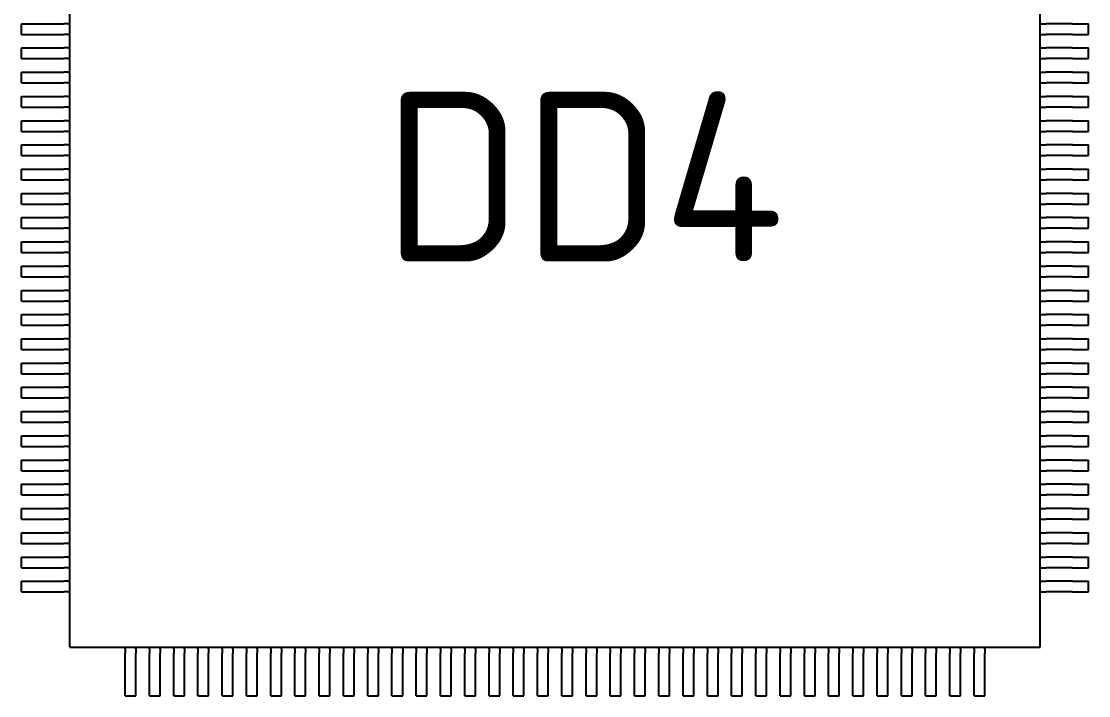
# Model space of a CAD drawing. Extents: x -34 to 51106, y -14166 to 1700.
# Drawn here: x 1152.71 to 1174.71, y 49.44 to 63.35 of the extents above; entities that cross this region are included whole.
import ezdxf

# ---------------------------------------------------------------- set-up
doc = ezdxf.new("R2010")
doc.units = 0
doc.layers.get('0').update_dxf_attribs({"linetype": 'CONTINUOUS'})
doc.layers.add('ТЕКСТ', color=4, linetype='CONTINUOUS')
doc.styles.add('GOST_TYPE_B', font='GOST_B.TTF', dxfattribs={"height": 3.5})

msp = doc.modelspace()

# ---------------------------------------------------------------- linework, layer by layer
at = {"linetype": 'CONTINUOUS'}
for p, q in [((1153.7077, 50.4423), (1153.7076, 70.4423)), ((1173.7077, 50.4423), (1173.7076, 70.4423)), ((1152.7077, 63.3023), (1153.0419, 63.3023)), ((1152.7077, 63.0823), (1152.7077, 63.3023)), ((1153.0419, 63.3023), (1153.1326, 63.3023)), ((1153.1326, 63.3023), (1153.5842, 63.3023)), ((1153.6749, 63.3023), (1153.5842, 63.3023)), ((1153.6749, 63.3023), (1153.7077, 63.3023)), ((1153.7077, 63.0823), (1153.7077, 63.3023)), ((1173.7077, 63.3023), (1173.7404, 63.3023)), ((1173.7077, 63.0823), (1173.7077, 63.3023)), ((1173.7404, 63.3023), (1173.8311, 63.3023)), ((1174.2827, 63.3023), (1173.8311, 63.3023)), ((1174.3734, 63.3023), (1174.2827, 63.3023)), ((1174.3734, 63.3023), (1174.7077, 63.3023)), ((1174.7077, 63.0823), (1174.7077, 63.3023)), ((1152.7077, 63.0823), (1153.0419, 63.0823)), ((1153.0419, 63.0823), (1153.1326, 63.0823)), ((1153.1326, 63.0823), (1153.5842, 63.0823)), ((1153.6749, 63.0823), (1153.5842, 63.0823)), ((1153.6749, 63.0823), (1153.7077, 63.0823)), ((1173.7077, 63.0823), (1173.7404, 63.0823)), ((1173.7404, 63.0823), (1173.8311, 63.0823)), ((1174.2827, 63.0823), (1173.8311, 63.0823)), ((1174.3734, 63.0823), (1174.2827, 63.0823)), ((1174.3734, 63.0823), (1174.7077, 63.0823)), ((1152.7077, 62.8023), (1153.0419, 62.8023)), ((1152.7077, 62.5823), (1152.7077, 62.8023)), ((1153.0419, 62.8023), (1153.1326, 62.8023)), ((1153.1326, 62.8023), (1153.5842, 62.8023)), ((1153.6749, 62.8023), (1153.5842, 62.8023)), ((1153.6749, 62.8023), (1153.7077, 62.8023)), ((1153.7077, 62.5823), (1153.7077, 62.8023)), ((1173.7077, 62.8023), (1173.7404, 62.8023)), ((1173.7077, 62.5823), (1173.7077, 62.8023)), ((1173.7404, 62.8023), (1173.8311, 62.8023)), ((1174.2827, 62.8023), (1173.8311, 62.8023)), ((1174.3734, 62.8023), (1174.2827, 62.8023)), ((1174.3734, 62.8023), (1174.7077, 62.8023)), ((1174.7077, 62.5823), (1174.7077, 62.8023)), ((1152.7077, 62.5823), (1153.0419, 62.5823)), ((1153.0419, 62.5823), (1153.1326, 62.5823)), ((1153.1326, 62.5823), (1153.5842, 62.5823)), ((1153.6749, 62.5823), (1153.5842, 62.5823)), ((1153.6749, 62.5823), (1153.7077, 62.5823)), ((1173.7077, 62.5823), (1173.7404, 62.5823)), ((1173.7404, 62.5823), (1173.8311, 62.5823)), ((1174.2827, 62.5823), (1173.8311, 62.5823)), ((1174.3734, 62.5823), (1174.2827, 62.5823)), ((1174.3734, 62.5823), (1174.7077, 62.5823)), ((1152.7077, 62.3023), (1153.0419, 62.3023)), ((1152.7077, 62.0823), (1152.7077, 62.3023)), ((1153.0419, 62.3023), (1153.1326, 62.3023)), ((1153.1326, 62.3023), (1153.5842, 62.3023)), ((1153.6749, 62.3023), (1153.5842, 62.3023)), ((1153.6749, 62.3023), (1153.7077, 62.3023)), ((1153.7077, 62.0823), (1153.7077, 62.3023)), ((1173.7077, 62.3023), (1173.7404, 62.3023)), ((1173.7077, 62.0823), (1173.7077, 62.3023)), ((1173.7404, 62.3023), (1173.8311, 62.3023)), ((1174.2827, 62.3023), (1173.8311, 62.3023)), ((1174.3734, 62.3023), (1174.2827, 62.3023)), ((1174.3734, 62.3023), (1174.7077, 62.3023)), ((1174.7077, 62.0823), (1174.7077, 62.3023)), ((1152.7077, 62.0823), (1153.0419, 62.0823)), ((1153.0419, 62.0823), (1153.1326, 62.0823)), ((1153.1326, 62.0823), (1153.5842, 62.0823)), ((1153.6749, 62.0823), (1153.5842, 62.0823)), ((1153.6749, 62.0823), (1153.7077, 62.0823)), ((1173.7077, 62.0823), (1173.7404, 62.0823)), ((1173.7404, 62.0823), (1173.8311, 62.0823)), ((1174.2827, 62.0823), (1173.8311, 62.0823)), ((1174.3734, 62.0823), (1174.2827, 62.0823)), ((1174.3734, 62.0823), (1174.7077, 62.0823)), ((1152.7077, 61.8023), (1153.0419, 61.8023)), ((1152.7077, 61.5823), (1152.7077, 61.8023)), ((1153.0419, 61.8023), (1153.1326, 61.8023)), ((1153.1326, 61.8023), (1153.5842, 61.8023)), ((1153.6749, 61.8023), (1153.5842, 61.8023)), ((1153.6749, 61.8023), (1153.7077, 61.8023)), ((1153.7077, 61.5823), (1153.7077, 61.8023)), ((1173.7077, 61.8023), (1173.7404, 61.8023)), ((1173.7077, 61.5823), (1173.7077, 61.8023)), ((1173.7404, 61.8023), (1173.8311, 61.8023)), ((1174.2827, 61.8023), (1173.8311, 61.8023)), ((1174.3734, 61.8023), (1174.2827, 61.8023)), ((1174.3734, 61.8023), (1174.7077, 61.8023)), ((1174.7077, 61.5823), (1174.7077, 61.8023)), ((1152.7077, 61.5823), (1153.0419, 61.5823)), ((1153.0419, 61.5823), (1153.1326, 61.5823)), ((1153.1326, 61.5823), (1153.5842, 61.5823)), ((1153.6749, 61.5823), (1153.5842, 61.5823)), ((1153.6749, 61.5823), (1153.7077, 61.5823)), ((1173.7077, 61.5823), (1173.7404, 61.5823)), ((1173.7404, 61.5823), (1173.8311, 61.5823)), ((1174.2827, 61.5823), (1173.8311, 61.5823)), ((1174.3734, 61.5823), (1174.2827, 61.5823)), ((1174.3734, 61.5823), (1174.7077, 61.5823)), ((1152.7077, 61.3023), (1153.0419, 61.3023)), ((1152.7077, 61.0823), (1152.7077, 61.3023)), ((1153.0419, 61.3023), (1153.1326, 61.3023)), ((1153.1326, 61.3023), (1153.5842, 61.3023)), ((1153.6749, 61.3023), (1153.5842, 61.3023)), ((1153.6749, 61.3023), (1153.7077, 61.3023)), ((1153.7077, 61.0823), (1153.7077, 61.3023)), ((1173.7077, 61.3023), (1173.7404, 61.3023)), ((1173.7077, 61.0823), (1173.7077, 61.3023)), ((1173.7404, 61.3023), (1173.8311, 61.3023)), ((1174.2827, 61.3023), (1173.8311, 61.3023)), ((1174.3734, 61.3023), (1174.2827, 61.3023)), ((1174.3734, 61.3023), (1174.7077, 61.3023)), ((1174.7077, 61.0823), (1174.7077, 61.3023)), ((1152.7077, 61.0823), (1153.0419, 61.0823)), ((1153.0419, 61.0823), (1153.1326, 61.0823)), ((1153.1326, 61.0823), (1153.5842, 61.0823)), ((1153.6749, 61.0823), (1153.5842, 61.0823)), ((1153.6749, 61.0823), (1153.7077, 61.0823)), ((1173.7077, 61.0823), (1173.7404, 61.0823)), ((1173.7404, 61.0823), (1173.8311, 61.0823)), ((1174.2827, 61.0823), (1173.8311, 61.0823)), ((1174.3734, 61.0823), (1174.2827, 61.0823)), ((1174.3734, 61.0823), (1174.7077, 61.0823)), ((1152.7077, 60.8023), (1153.0419, 60.8023)), ((1152.7077, 60.5823), (1152.7077, 60.8023)), ((1153.0419, 60.8023), (1153.1326, 60.8023)), ((1153.1326, 60.8023), (1153.5842, 60.8023)), ((1153.6749, 60.8023), (1153.5842, 60.8023)), ((1153.6749, 60.8023), (1153.7077, 60.8023)), ((1153.7077, 60.5823), (1153.7077, 60.8023)), ((1173.7077, 60.8023), (1173.7404, 60.8023)), ((1173.7077, 60.5823), (1173.7077, 60.8023)), ((1173.7404, 60.8023), (1173.8311, 60.8023)), ((1174.2827, 60.8023), (1173.8311, 60.8023)), ((1174.3734, 60.8023), (1174.2827, 60.8023)), ((1174.3734, 60.8023), (1174.7077, 60.8023)), ((1174.7077, 60.5823), (1174.7077, 60.8023)), ((1152.7077, 60.5823), (1153.0419, 60.5823)), ((1153.0419, 60.5823), (1153.1326, 60.5823)), ((1153.1326, 60.5823), (1153.5842, 60.5823)), ((1153.6749, 60.5823), (1153.5842, 60.5823)), ((1153.6749, 60.5823), (1153.7077, 60.5823)), ((1173.7077, 60.5823), (1173.7404, 60.5823)), ((1173.7404, 60.5823), (1173.8311, 60.5823)), ((1174.2827, 60.5823), (1173.8311, 60.5823)), ((1174.3734, 60.5823), (1174.2827, 60.5823)), ((1174.3734, 60.5823), (1174.7077, 60.5823)), ((1152.7077, 60.3023), (1153.0419, 60.3023)), ((1152.7077, 60.0823), (1152.7077, 60.3023)), ((1153.0419, 60.3023), (1153.1326, 60.3023)), ((1153.1326, 60.3023), (1153.5842, 60.3023)), ((1153.6749, 60.3023), (1153.5842, 60.3023)), ((1153.6749, 60.3023), (1153.7077, 60.3023)), ((1153.7077, 60.0823), (1153.7077, 60.3023)), ((1173.7077, 60.3023), (1173.7404, 60.3023)), ((1173.7077, 60.0823), (1173.7077, 60.3023)), ((1173.7404, 60.3023), (1173.8311, 60.3023)), ((1174.2827, 60.3023), (1173.8311, 60.3023)), ((1174.3734, 60.3023), (1174.2827, 60.3023)), ((1174.3734, 60.3023), (1174.7077, 60.3023)), ((1174.7077, 60.0823), (1174.7077, 60.3023)), ((1152.7077, 60.0823), (1153.0419, 60.0823)), ((1153.0419, 60.0823), (1153.1326, 60.0823)), ((1153.1326, 60.0823), (1153.5842, 60.0823)), ((1153.6749, 60.0823), (1153.5842, 60.0823)), ((1153.6749, 60.0823), (1153.7077, 60.0823)), ((1173.7077, 60.0823), (1173.7404, 60.0823)), ((1173.7404, 60.0823), (1173.8311, 60.0823)), ((1174.2827, 60.0823), (1173.8311, 60.0823)), ((1174.3734, 60.0823), (1174.2827, 60.0823)), ((1174.3734, 60.0823), (1174.7077, 60.0823)), ((1152.7077, 59.8023), (1153.0419, 59.8023)), ((1152.7077, 59.5823), (1152.7077, 59.8023)), ((1153.0419, 59.8023), (1153.1326, 59.8023)), ((1153.1326, 59.8023), (1153.5842, 59.8023)), ((1153.6749, 59.8023), (1153.5842, 59.8023)), ((1153.6749, 59.8023), (1153.7077, 59.8023)), ((1153.7077, 59.5823), (1153.7077, 59.8023)), ((1173.7077, 59.8023), (1173.7404, 59.8023)), ((1173.7077, 59.5823), (1173.7077, 59.8023)), ((1173.7404, 59.8023), (1173.8311, 59.8023)), ((1174.2827, 59.8023), (1173.8311, 59.8023)), ((1174.3734, 59.8023), (1174.2827, 59.8023)), ((1174.3734, 59.8023), (1174.7077, 59.8023)), ((1174.7077, 59.5823), (1174.7077, 59.8023)), ((1152.7077, 59.5823), (1153.0419, 59.5823)), ((1153.0419, 59.5823), (1153.1326, 59.5823)), ((1153.1326, 59.5823), (1153.5842, 59.5823)), ((1153.6749, 59.5823), (1153.5842, 59.5823)), ((1153.6749, 59.5823), (1153.7077, 59.5823)), ((1173.7077, 59.5823), (1173.7404, 59.5823)), ((1173.7404, 59.5823), (1173.8311, 59.5823)), ((1174.2827, 59.5823), (1173.8311, 59.5823)), ((1174.3734, 59.5823), (1174.2827, 59.5823)), ((1174.3734, 59.5823), (1174.7077, 59.5823)), ((1152.7077, 59.3023), (1153.0419, 59.3023)), ((1152.7077, 59.0823), (1152.7077, 59.3023)), ((1153.0419, 59.3023), (1153.1326, 59.3023)), ((1153.1326, 59.3023), (1153.5842, 59.3023)), ((1153.6749, 59.3023), (1153.5842, 59.3023)), ((1153.6749, 59.3023), (1153.7077, 59.3023)), ((1153.7077, 59.0823), (1153.7077, 59.3023)), ((1173.7077, 59.3023), (1173.7404, 59.3023)), ((1173.7077, 59.0823), (1173.7077, 59.3023)), ((1173.7404, 59.3023), (1173.8311, 59.3023)), ((1174.2827, 59.3023), (1173.8311, 59.3023)), ((1174.3734, 59.3023), (1174.2827, 59.3023)), ((1174.3734, 59.3023), (1174.7077, 59.3023)), ((1174.7077, 59.0823), (1174.7077, 59.3023)), ((1152.7077, 59.0823), (1153.0419, 59.0823)), ((1153.0419, 59.0823), (1153.1326, 59.0823)), ((1153.1326, 59.0823), (1153.5842, 59.0823)), ((1153.6749, 59.0823), (1153.5842, 59.0823)), ((1153.6749, 59.0823), (1153.7077, 59.0823)), ((1173.7077, 59.0823), (1173.7404, 59.0823)), ((1173.7404, 59.0823), (1173.8311, 59.0823)), ((1174.2827, 59.0823), (1173.8311, 59.0823)), ((1174.3734, 59.0823), (1174.2827, 59.0823)), ((1174.3734, 59.0823), (1174.7077, 59.0823)), ((1152.7077, 58.8023), (1153.0419, 58.8023)), ((1152.7077, 58.5823), (1152.7077, 58.8023)), ((1153.0419, 58.8023), (1153.1326, 58.8023)), ((1153.1326, 58.8023), (1153.5842, 58.8023)), ((1153.6749, 58.8023), (1153.5842, 58.8023)), ((1153.6749, 58.8023), (1153.7077, 58.8023)), ((1153.7077, 58.5823), (1153.7077, 58.8023)), ((1173.7077, 58.8023), (1173.7404, 58.8023)), ((1173.7077, 58.5823), (1173.7077, 58.8023)), ((1173.7404, 58.8023), (1173.8311, 58.8023)), ((1174.2827, 58.8023), (1173.8311, 58.8023)), ((1174.3734, 58.8023), (1174.2827, 58.8023)), ((1174.3734, 58.8023), (1174.7077, 58.8023)), ((1174.7077, 58.5823), (1174.7077, 58.8023)), ((1152.7077, 58.5823), (1153.0419, 58.5823)), ((1153.0419, 58.5823), (1153.1326, 58.5823)), ((1153.1326, 58.5823), (1153.5842, 58.5823)), ((1153.6749, 58.5823), (1153.5842, 58.5823)), ((1153.6749, 58.5823), (1153.7077, 58.5823)), ((1173.7077, 58.5823), (1173.7404, 58.5823)), ((1173.7404, 58.5823), (1173.8311, 58.5823)), ((1174.2827, 58.5823), (1173.8311, 58.5823)), ((1174.3734, 58.5823), (1174.2827, 58.5823)), ((1174.3734, 58.5823), (1174.7077, 58.5823)), ((1152.7077, 58.3023), (1153.0419, 58.3023)), ((1152.7077, 58.0823), (1152.7077, 58.3023)), ((1153.0419, 58.3023), (1153.1326, 58.3023)), ((1153.1326, 58.3023), (1153.5842, 58.3023)), ((1153.6749, 58.3023), (1153.5842, 58.3023)), ((1153.6749, 58.3023), (1153.7077, 58.3023)), ((1153.7077, 58.0823), (1153.7077, 58.3023)), ((1173.7077, 58.3023), (1173.7404, 58.3023)), ((1173.7077, 58.0823), (1173.7077, 58.3023)), ((1173.7404, 58.3023), (1173.8311, 58.3023)), ((1174.2827, 58.3023), (1173.8311, 58.3023)), ((1174.3734, 58.3023), (1174.2827, 58.3023)), ((1174.3734, 58.3023), (1174.7077, 58.3023)), ((1174.7077, 58.0823), (1174.7077, 58.3023)), ((1152.7077, 58.0823), (1153.0419, 58.0823)), ((1153.0419, 58.0823), (1153.1326, 58.0823)), ((1153.1326, 58.0823), (1153.5842, 58.0823)), ((1153.6749, 58.0823), (1153.5842, 58.0823)), ((1153.6749, 58.0823), (1153.7077, 58.0823)), ((1173.7077, 58.0823), (1173.7404, 58.0823)), ((1173.7404, 58.0823), (1173.8311, 58.0823)), ((1174.2827, 58.0823), (1173.8311, 58.0823)), ((1174.3734, 58.0823), (1174.2827, 58.0823)), ((1174.3734, 58.0823), (1174.7077, 58.0823)), ((1152.7077, 57.8023), (1153.0419, 57.8023)), ((1152.7077, 57.5823), (1152.7077, 57.8023)), ((1153.0419, 57.8023), (1153.1326, 57.8023)), ((1153.1326, 57.8023), (1153.5842, 57.8023)), ((1153.6749, 57.8023), (1153.5842, 57.8023)), ((1153.6749, 57.8023), (1153.7077, 57.8023)), ((1153.7077, 57.5823), (1153.7077, 57.8023)), ((1173.7077, 57.8023), (1173.7404, 57.8023)), ((1173.7077, 57.5823), (1173.7077, 57.8023)), ((1173.7404, 57.8023), (1173.8311, 57.8023)), ((1174.2827, 57.8023), (1173.8311, 57.8023)), ((1174.3734, 57.8023), (1174.2827, 57.8023)), ((1174.3734, 57.8023), (1174.7077, 57.8023)), ((1174.7077, 57.5823), (1174.7077, 57.8023)), ((1152.7077, 57.5823), (1153.0419, 57.5823)), ((1153.0419, 57.5823), (1153.1326, 57.5823)), ((1153.1326, 57.5823), (1153.5842, 57.5823)), ((1153.6749, 57.5823), (1153.5842, 57.5823)), ((1153.6749, 57.5823), (1153.7077, 57.5823)), ((1173.7077, 57.5823), (1173.7404, 57.5823)), ((1173.7404, 57.5823), (1173.8311, 57.5823)), ((1174.2827, 57.5823), (1173.8311, 57.5823)), ((1174.3734, 57.5823), (1174.2827, 57.5823)), ((1174.3734, 57.5823), (1174.7077, 57.5823)), ((1152.7077, 57.3023), (1153.0419, 57.3023)), ((1152.7077, 57.0823), (1152.7077, 57.3023)), ((1153.0419, 57.3023), (1153.1326, 57.3023)), ((1153.1326, 57.3023), (1153.5842, 57.3023)), ((1153.6749, 57.3023), (1153.5842, 57.3023)), ((1153.6749, 57.3023), (1153.7077, 57.3023)), ((1153.7077, 57.0823), (1153.7077, 57.3023)), ((1173.7077, 57.3023), (1173.7404, 57.3023)), ((1173.7077, 57.0823), (1173.7077, 57.3023)), ((1173.7404, 57.3023), (1173.8311, 57.3023)), ((1174.2827, 57.3023), (1173.8311, 57.3023)), ((1174.3734, 57.3023), (1174.2827, 57.3023)), ((1174.3734, 57.3023), (1174.7077, 57.3023)), ((1174.7077, 57.0823), (1174.7077, 57.3023)), ((1152.7077, 57.0823), (1153.0419, 57.0823)), ((1153.0419, 57.0823), (1153.1326, 57.0823)), ((1153.1326, 57.0823), (1153.5842, 57.0823)), ((1153.6749, 57.0823), (1153.5842, 57.0823)), ((1153.6749, 57.0823), (1153.7077, 57.0823)), ((1173.7077, 57.0823), (1173.7404, 57.0823)), ((1173.7404, 57.0823), (1173.8311, 57.0823)), ((1174.2827, 57.0823), (1173.8311, 57.0823)), ((1174.3734, 57.0823), (1174.2827, 57.0823)), ((1174.3734, 57.0823), (1174.7077, 57.0823)), ((1152.7077, 56.8023), (1153.0419, 56.8023)), ((1152.7077, 56.5823), (1152.7077, 56.8023)), ((1153.0419, 56.8023), (1153.1326, 56.8023)), ((1153.1326, 56.8023), (1153.5842, 56.8023)), ((1153.6749, 56.8023), (1153.5842, 56.8023)), ((1153.6749, 56.8023), (1153.7077, 56.8023)), ((1153.7077, 56.5823), (1153.7077, 56.8023)), ((1173.7077, 56.8023), (1173.7404, 56.8023)), ((1173.7077, 56.5823), (1173.7077, 56.8023)), ((1173.7404, 56.8023), (1173.8311, 56.8023)), ((1174.2827, 56.8023), (1173.8311, 56.8023)), ((1174.3734, 56.8023), (1174.2827, 56.8023)), ((1174.3734, 56.8023), (1174.7077, 56.8023)), ((1174.7077, 56.5823), (1174.7077, 56.8023)), ((1152.7077, 56.5823), (1153.0419, 56.5823)), ((1153.0419, 56.5823), (1153.1326, 56.5823)), ((1153.1326, 56.5823), (1153.5842, 56.5823)), ((1153.6749, 56.5823), (1153.5842, 56.5823)), ((1153.6749, 56.5823), (1153.7077, 56.5823)), ((1173.7077, 56.5823), (1173.7404, 56.5823)), ((1173.7404, 56.5823), (1173.8311, 56.5823)), ((1174.2827, 56.5823), (1173.8311, 56.5823)), ((1174.3734, 56.5823), (1174.2827, 56.5823)), ((1174.3734, 56.5823), (1174.7077, 56.5823)), ((1152.7077, 56.3023), (1153.0419, 56.3023)), ((1152.7077, 56.0823), (1152.7077, 56.3023)), ((1153.0419, 56.3023), (1153.1326, 56.3023)), ((1153.1326, 56.3023), (1153.5842, 56.3023)), ((1153.6749, 56.3023), (1153.5842, 56.3023)), ((1153.6749, 56.3023), (1153.7077, 56.3023)), ((1153.7077, 56.0823), (1153.7077, 56.3023)), ((1173.7077, 56.3023), (1173.7404, 56.3023)), ((1173.7077, 56.0823), (1173.7077, 56.3023)), ((1173.7404, 56.3023), (1173.8311, 56.3023)), ((1174.2827, 56.3023), (1173.8311, 56.3023)), ((1174.3734, 56.3023), (1174.2827, 56.3023)), ((1174.3734, 56.3023), (1174.7077, 56.3023)), ((1174.7077, 56.0823), (1174.7077, 56.3023)), ((1152.7077, 56.0823), (1153.0419, 56.0823)), ((1153.0419, 56.0823), (1153.1326, 56.0823)), ((1153.1326, 56.0823), (1153.5842, 56.0823)), ((1153.6749, 56.0823), (1153.5842, 56.0823)), ((1153.6749, 56.0823), (1153.7077, 56.0823)), ((1173.7077, 56.0823), (1173.7404, 56.0823)), ((1173.7404, 56.0823), (1173.8311, 56.0823)), ((1174.2827, 56.0823), (1173.8311, 56.0823)), ((1174.3734, 56.0823), (1174.2827, 56.0823)), ((1174.3734, 56.0823), (1174.7077, 56.0823)), ((1152.7077, 55.8023), (1153.0419, 55.8023)), ((1152.7077, 55.5823), (1152.7077, 55.8023)), ((1153.0419, 55.8023), (1153.1326, 55.8023)), ((1153.1326, 55.8023), (1153.5842, 55.8023)), ((1153.6749, 55.8023), (1153.5842, 55.8023)), ((1153.6749, 55.8023), (1153.7077, 55.8023)), ((1153.7077, 55.5823), (1153.7077, 55.8023)), ((1173.7077, 55.8023), (1173.7404, 55.8023)), ((1173.7077, 55.5823), (1173.7077, 55.8023)), ((1173.7404, 55.8023), (1173.8311, 55.8023)), ((1174.2827, 55.8023), (1173.8311, 55.8023)), ((1174.3734, 55.8023), (1174.2827, 55.8023)), ((1174.3734, 55.8023), (1174.7077, 55.8023)), ((1174.7077, 55.5823), (1174.7077, 55.8023)), ((1152.7077, 55.5823), (1153.0419, 55.5823)), ((1153.0419, 55.5823), (1153.1326, 55.5823)), ((1153.1326, 55.5823), (1153.5842, 55.5823)), ((1153.6749, 55.5823), (1153.5842, 55.5823)), ((1153.6749, 55.5823), (1153.7077, 55.5823)), ((1173.7077, 55.5823), (1173.7404, 55.5823)), ((1173.7404, 55.5823), (1173.8311, 55.5823)), ((1174.2827, 55.5823), (1173.8311, 55.5823)), ((1174.3734, 55.5823), (1174.2827, 55.5823)), ((1174.3734, 55.5823), (1174.7077, 55.5823)), ((1152.7077, 55.3023), (1153.0419, 55.3023)), ((1152.7077, 55.0823), (1152.7077, 55.3023)), ((1153.0419, 55.3023), (1153.1326, 55.3023)), ((1153.1326, 55.3023), (1153.5842, 55.3023)), ((1153.6749, 55.3023), (1153.5842, 55.3023)), ((1153.6749, 55.3023), (1153.7077, 55.3023)), ((1153.7077, 55.0823), (1153.7077, 55.3023)), ((1173.7077, 55.3023), (1173.7404, 55.3023)), ((1173.7077, 55.0823), (1173.7077, 55.3023)), ((1173.7404, 55.3023), (1173.8311, 55.3023)), ((1174.2827, 55.3023), (1173.8311, 55.3023)), ((1174.3734, 55.3023), (1174.2827, 55.3023)), ((1174.3734, 55.3023), (1174.7077, 55.3023)), ((1174.7077, 55.0823), (1174.7077, 55.3023)), ((1152.7077, 55.0823), (1153.0419, 55.0823)), ((1153.0419, 55.0823), (1153.1326, 55.0823)), ((1153.1326, 55.0823), (1153.5842, 55.0823)), ((1153.6749, 55.0823), (1153.5842, 55.0823)), ((1153.6749, 55.0823), (1153.7077, 55.0823)), ((1173.7077, 55.0823), (1173.7404, 55.0823)), ((1173.7404, 55.0823), (1173.8311, 55.0823)), ((1174.2827, 55.0823), (1173.8311, 55.0823)), ((1174.3734, 55.0823), (1174.2827, 55.0823)), ((1174.3734, 55.0823), (1174.7077, 55.0823)), ((1152.7077, 54.8023), (1153.0419, 54.8023)), ((1152.7077, 54.5823), (1152.7077, 54.8023)), ((1153.0419, 54.8023), (1153.1326, 54.8023)), ((1153.1326, 54.8023), (1153.5842, 54.8023)), ((1153.6749, 54.8023), (1153.5842, 54.8023)), ((1153.6749, 54.8023), (1153.7077, 54.8023)), ((1153.7077, 54.5823), (1153.7077, 54.8023)), ((1173.7077, 54.8023), (1173.7404, 54.8023)), ((1173.7077, 54.5823), (1173.7077, 54.8023)), ((1173.7404, 54.8023), (1173.8311, 54.8023)), ((1174.2827, 54.8023), (1173.8311, 54.8023)), ((1174.3734, 54.8023), (1174.2827, 54.8023)), ((1174.3734, 54.8023), (1174.7077, 54.8023)), ((1174.7077, 54.5823), (1174.7077, 54.8023)), ((1152.7077, 54.5823), (1153.0419, 54.5823)), ((1153.0419, 54.5823), (1153.1326, 54.5823)), ((1153.1326, 54.5823), (1153.5842, 54.5823)), ((1153.6749, 54.5823), (1153.5842, 54.5823)), ((1153.6749, 54.5823), (1153.7077, 54.5823)), ((1173.7077, 54.5823), (1173.7404, 54.5823)), ((1173.7404, 54.5823), (1173.8311, 54.5823)), ((1174.2827, 54.5823), (1173.8311, 54.5823)), ((1174.3734, 54.5823), (1174.2827, 54.5823)), ((1174.3734, 54.5823), (1174.7077, 54.5823)), ((1152.7077, 54.3023), (1153.0419, 54.3023)), ((1152.7077, 54.0823), (1152.7077, 54.3023)), ((1153.0419, 54.3023), (1153.1326, 54.3023)), ((1153.1326, 54.3023), (1153.5842, 54.3023)), ((1153.6749, 54.3023), (1153.5842, 54.3023)), ((1153.6749, 54.3023), (1153.7077, 54.3023)), ((1153.7077, 54.0823), (1153.7077, 54.3023)), ((1173.7077, 54.3023), (1173.7404, 54.3023)), ((1173.7077, 54.0823), (1173.7077, 54.3023)), ((1173.7404, 54.3023), (1173.8311, 54.3023)), ((1174.2827, 54.3023), (1173.8311, 54.3023)), ((1174.3734, 54.3023), (1174.2827, 54.3023)), ((1174.3734, 54.3023), (1174.7077, 54.3023)), ((1174.7077, 54.0823), (1174.7077, 54.3023)), ((1152.7077, 54.0823), (1153.0419, 54.0823)), ((1153.0419, 54.0823), (1153.1326, 54.0823)), ((1153.1326, 54.0823), (1153.5842, 54.0823)), ((1153.6749, 54.0823), (1153.5842, 54.0823)), ((1153.6749, 54.0823), (1153.7077, 54.0823)), ((1173.7077, 54.0823), (1173.7404, 54.0823)), ((1173.7404, 54.0823), (1173.8311, 54.0823)), ((1174.2827, 54.0823), (1173.8311, 54.0823)), ((1174.3734, 54.0823), (1174.2827, 54.0823)), ((1174.3734, 54.0823), (1174.7077, 54.0823)), ((1152.7077, 53.8023), (1153.0419, 53.8023)), ((1152.7077, 53.5823), (1152.7077, 53.8023)), ((1153.0419, 53.8023), (1153.1326, 53.8023)), ((1153.1326, 53.8023), (1153.5842, 53.8023)), ((1153.6749, 53.8023), (1153.5842, 53.8023)), ((1153.6749, 53.8023), (1153.7077, 53.8023)), ((1153.7077, 53.5823), (1153.7077, 53.8023)), ((1173.7077, 53.8023), (1173.7404, 53.8023)), ((1173.7077, 53.5823), (1173.7077, 53.8023)), ((1173.7404, 53.8023), (1173.8311, 53.8023)), ((1174.2827, 53.8023), (1173.8311, 53.8023)), ((1174.3734, 53.8023), (1174.2827, 53.8023)), ((1174.3734, 53.8023), (1174.7077, 53.8023)), ((1174.7077, 53.5823), (1174.7077, 53.8023)), ((1152.7077, 53.5823), (1153.0419, 53.5823)), ((1153.0419, 53.5823), (1153.1326, 53.5823)), ((1153.1326, 53.5823), (1153.5842, 53.5823)), ((1153.6749, 53.5823), (1153.5842, 53.5823)), ((1153.6749, 53.5823), (1153.7077, 53.5823)), ((1173.7077, 53.5823), (1173.7404, 53.5823)), ((1173.7404, 53.5823), (1173.8311, 53.5823)), ((1174.2827, 53.5823), (1173.8311, 53.5823)), ((1174.3734, 53.5823), (1174.2827, 53.5823)), ((1174.3734, 53.5823), (1174.7077, 53.5823)), ((1152.7077, 53.3023), (1153.0419, 53.3023)), ((1152.7077, 53.0823), (1152.7077, 53.3023)), ((1153.0419, 53.3023), (1153.1326, 53.3023)), ((1153.1326, 53.3023), (1153.5842, 53.3023)), ((1153.6749, 53.3023), (1153.5842, 53.3023)), ((1153.6749, 53.3023), (1153.7077, 53.3023)), ((1153.7077, 53.0823), (1153.7077, 53.3023)), ((1173.7077, 53.3023), (1173.7404, 53.3023)), ((1173.7077, 53.0823), (1173.7077, 53.3023)), ((1173.7404, 53.3023), (1173.8311, 53.3023)), ((1174.2827, 53.3023), (1173.8311, 53.3023)), ((1174.3734, 53.3023), (1174.2827, 53.3023)), ((1174.3734, 53.3023), (1174.7077, 53.3023)), ((1174.7077, 53.0823), (1174.7077, 53.3023)), ((1152.7077, 53.0823), (1153.0419, 53.0823)), ((1153.0419, 53.0823), (1153.1326, 53.0823)), ((1153.1326, 53.0823), (1153.5842, 53.0823)), ((1153.6749, 53.0823), (1153.5842, 53.0823)), ((1153.6749, 53.0823), (1153.7077, 53.0823)), ((1173.7077, 53.0823), (1173.7404, 53.0823)), ((1173.7404, 53.0823), (1173.8311, 53.0823)), ((1174.2827, 53.0823), (1173.8311, 53.0823)), ((1174.3734, 53.0823), (1174.2827, 53.0823)), ((1174.3734, 53.0823), (1174.7077, 53.0823)), ((1152.7077, 52.8023), (1153.0419, 52.8023)), ((1152.7077, 52.5823), (1152.7077, 52.8023)), ((1153.0419, 52.8023), (1153.1326, 52.8023)), ((1153.1326, 52.8023), (1153.5842, 52.8023)), ((1153.6749, 52.8023), (1153.5842, 52.8023)), ((1153.6749, 52.8023), (1153.7077, 52.8023)), ((1153.7077, 52.5823), (1153.7077, 52.8023)), ((1173.7077, 52.8023), (1173.7404, 52.8023)), ((1173.7077, 52.5823), (1173.7077, 52.8023)), ((1173.7404, 52.8023), (1173.8311, 52.8023)), ((1174.2827, 52.8023), (1173.8311, 52.8023)), ((1174.3734, 52.8023), (1174.2827, 52.8023)), ((1174.3734, 52.8023), (1174.7077, 52.8023)), ((1174.7077, 52.5823), (1174.7077, 52.8023)), ((1152.7077, 52.5823), (1153.0419, 52.5823)), ((1153.0419, 52.5823), (1153.1326, 52.5823)), ((1153.1326, 52.5823), (1153.5842, 52.5823)), ((1153.6749, 52.5823), (1153.5842, 52.5823)), ((1153.6749, 52.5823), (1153.7077, 52.5823)), ((1173.7077, 52.5823), (1173.7404, 52.5823)), ((1173.7404, 52.5823), (1173.8311, 52.5823)), ((1174.2827, 52.5823), (1173.8311, 52.5823)), ((1174.3734, 52.5823), (1174.2827, 52.5823)), ((1174.3734, 52.5823), (1174.7077, 52.5823)), ((1152.7077, 52.3023), (1153.0419, 52.3023)), ((1152.7077, 52.0823), (1152.7077, 52.3023)), ((1153.0419, 52.3023), (1153.1326, 52.3023)), ((1153.1326, 52.3023), (1153.5842, 52.3023)), ((1153.6749, 52.3023), (1153.5842, 52.3023)), ((1153.6749, 52.3023), (1153.7077, 52.3023)), ((1153.7077, 52.0823), (1153.7077, 52.3023)), ((1173.7077, 52.3023), (1173.7404, 52.3023)), ((1173.7077, 52.0823), (1173.7077, 52.3023)), ((1173.7404, 52.3023), (1173.8311, 52.3023)), ((1174.2827, 52.3023), (1173.8311, 52.3023)), ((1174.3734, 52.3023), (1174.2827, 52.3023)), ((1174.3734, 52.3023), (1174.7077, 52.3023)), ((1174.7077, 52.0823), (1174.7077, 52.3023)), ((1152.7077, 52.0823), (1153.0419, 52.0823)), ((1153.0419, 52.0823), (1153.1326, 52.0823)), ((1153.1326, 52.0823), (1153.5842, 52.0823)), ((1153.6749, 52.0823), (1153.5842, 52.0823)), ((1153.6749, 52.0823), (1153.7077, 52.0823)), ((1173.7077, 52.0823), (1173.7404, 52.0823)), ((1173.7404, 52.0823), (1173.8311, 52.0823)), ((1174.2827, 52.0823), (1173.8311, 52.0823)), ((1174.3734, 52.0823), (1174.2827, 52.0823)), ((1174.3734, 52.0823), (1174.7077, 52.0823)), ((1152.7077, 51.8023), (1153.0419, 51.8023)), ((1152.7077, 51.5823), (1152.7077, 51.8023)), ((1153.0419, 51.8023), (1153.1326, 51.8023)), ((1153.1326, 51.8023), (1153.5842, 51.8023)), ((1153.6749, 51.8023), (1153.5842, 51.8023)), ((1153.6749, 51.8023), (1153.7077, 51.8023)), ((1153.7077, 51.5823), (1153.7077, 51.8023)), ((1173.7077, 51.8023), (1173.7404, 51.8023)), ((1173.7077, 51.5823), (1173.7077, 51.8023)), ((1173.7404, 51.8023), (1173.8311, 51.8023)), ((1174.2827, 51.8023), (1173.8311, 51.8023)), ((1174.3734, 51.8023), (1174.2827, 51.8023)), ((1174.3734, 51.8023), (1174.7077, 51.8023)), ((1174.7077, 51.5823), (1174.7077, 51.8023)), ((1152.7077, 51.5823), (1153.0419, 51.5823)), ((1153.0419, 51.5823), (1153.1326, 51.5823)), ((1153.1326, 51.5823), (1153.5842, 51.5823)), ((1153.6749, 51.5823), (1153.5842, 51.5823)), ((1153.6749, 51.5823), (1153.7077, 51.5823)), ((1173.7077, 51.5823), (1173.7404, 51.5823)), ((1173.7404, 51.5823), (1173.8311, 51.5823)), ((1174.2827, 51.5823), (1173.8311, 51.5823)), ((1174.3734, 51.5823), (1174.2827, 51.5823)), ((1174.3734, 51.5823), (1174.7077, 51.5823)), ((1153.7077, 50.4423), (1173.7077, 50.4423)), ((1154.8477, 50.4095), (1154.8477, 50.4423)), ((1154.8477, 50.4423), (1155.0677, 50.4423)), ((1154.8477, 50.4095), (1154.8477, 50.3188)), ((1155.0677, 50.4095), (1155.0677, 50.4423)), ((1155.0677, 50.4095), (1155.0677, 50.3188)), ((1155.3477, 50.4095), (1155.3477, 50.4423)), ((1155.3477, 50.4423), (1155.5677, 50.4423)), ((1155.3477, 50.4095), (1155.3477, 50.3188)), ((1155.5677, 50.4095), (1155.5677, 50.4423)), ((1155.5677, 50.4095), (1155.5677, 50.3188)), ((1155.8477, 50.4095), (1155.8477, 50.4423)), ((1155.8477, 50.4423), (1156.0677, 50.4423)), ((1155.8477, 50.4095), (1155.8477, 50.3188)), ((1156.0677, 50.4095), (1156.0677, 50.4423)), ((1156.0677, 50.4095), (1156.0677, 50.3188)), ((1156.3477, 50.4095), (1156.3477, 50.4423)), ((1156.3477, 50.4423), (1156.5677, 50.4423)), ((1156.3477, 50.4095), (1156.3477, 50.3188)), ((1156.5677, 50.4095), (1156.5677, 50.4423)), ((1156.5677, 50.4095), (1156.5677, 50.3188)), ((1156.8477, 50.4095), (1156.8477, 50.4423)), ((1156.8477, 50.4423), (1157.0677, 50.4423)), ((1156.8477, 50.4095), (1156.8477, 50.3188)), ((1157.0677, 50.4095), (1157.0677, 50.4423)), ((1157.0677, 50.4095), (1157.0677, 50.3188)), ((1157.3477, 50.4095), (1157.3477, 50.4423)), ((1157.3477, 50.4423), (1157.5677, 50.4423)), ((1157.3477, 50.4095), (1157.3477, 50.3188)), ((1157.5677, 50.4095), (1157.5677, 50.4423)), ((1157.5677, 50.4095), (1157.5677, 50.3188)), ((1157.8477, 50.4095), (1157.8477, 50.4423)), ((1157.8477, 50.4423), (1158.0677, 50.4423)), ((1157.8477, 50.4095), (1157.8477, 50.3188)), ((1158.0677, 50.4095), (1158.0677, 50.4423)), ((1158.0677, 50.4095), (1158.0677, 50.3188)), ((1158.3477, 50.4095), (1158.3477, 50.4423)), ((1158.3477, 50.4423), (1158.5677, 50.4423)), ((1158.3477, 50.4095), (1158.3477, 50.3188)), ((1158.5677, 50.4095), (1158.5677, 50.4423)), ((1158.5677, 50.4095), (1158.5677, 50.3188)), ((1158.8477, 50.4095), (1158.8477, 50.4423)), ((1158.8477, 50.4423), (1159.0677, 50.4423)), ((1158.8477, 50.4095), (1158.8477, 50.3188)), ((1159.0677, 50.4095), (1159.0677, 50.4423)), ((1159.0677, 50.4095), (1159.0677, 50.3188)), ((1159.3477, 50.4095), (1159.3477, 50.4423)), ((1159.3477, 50.4423), (1159.5677, 50.4423)), ((1159.3477, 50.4095), (1159.3477, 50.3188)), ((1159.5677, 50.4095), (1159.5677, 50.4423)), ((1159.5677, 50.4095), (1159.5677, 50.3188)), ((1159.8477, 50.4095), (1159.8477, 50.4423)), ((1159.8477, 50.4423), (1160.0677, 50.4423)), ((1159.8477, 50.4095), (1159.8477, 50.3188)), ((1160.0677, 50.4095), (1160.0677, 50.4423)), ((1160.0677, 50.4095), (1160.0677, 50.3188)), ((1160.3477, 50.4095), (1160.3477, 50.4423)), ((1160.3477, 50.4423), (1160.5677, 50.4423)), ((1160.3477, 50.4095), (1160.3477, 50.3188)), ((1160.5677, 50.4095), (1160.5677, 50.4423)), ((1160.5677, 50.4095), (1160.5677, 50.3188)), ((1160.8477, 50.4095), (1160.8477, 50.4423)), ((1160.8477, 50.4423), (1161.0677, 50.4423)), ((1160.8477, 50.4095), (1160.8477, 50.3188)), ((1161.0677, 50.4095), (1161.0677, 50.4423)), ((1161.0677, 50.4095), (1161.0677, 50.3188)), ((1161.3477, 50.4095), (1161.3477, 50.4423)), ((1161.3477, 50.4423), (1161.5677, 50.4423)), ((1161.3477, 50.4095), (1161.3477, 50.3188)), ((1161.5677, 50.4095), (1161.5677, 50.4423)), ((1161.5677, 50.4095), (1161.5677, 50.3188)), ((1161.8477, 50.4095), (1161.8477, 50.4423)), ((1161.8477, 50.4423), (1162.0677, 50.4423)), ((1161.8477, 50.4095), (1161.8477, 50.3188)), ((1162.0677, 50.4095), (1162.0677, 50.4423)), ((1162.0677, 50.4095), (1162.0677, 50.3188)), ((1162.3477, 50.4095), (1162.3477, 50.4423)), ((1162.3477, 50.4423), (1162.5677, 50.4423)), ((1162.3477, 50.4095), (1162.3477, 50.3188)), ((1162.5677, 50.4095), (1162.5677, 50.4423)), ((1162.5677, 50.4095), (1162.5677, 50.3188)), ((1162.8477, 50.4095), (1162.8477, 50.4423)), ((1162.8477, 50.4423), (1163.0677, 50.4423)), ((1162.8477, 50.4095), (1162.8477, 50.3188)), ((1163.0677, 50.4095), (1163.0677, 50.4423)), ((1163.0677, 50.4095), (1163.0677, 50.3188)), ((1163.3477, 50.4095), (1163.3477, 50.4423)), ((1163.3477, 50.4423), (1163.5677, 50.4423)), ((1163.3477, 50.4095), (1163.3477, 50.3188)), ((1163.5677, 50.4095), (1163.5677, 50.4423)), ((1163.5677, 50.4095), (1163.5677, 50.3188)), ((1163.8477, 50.4095), (1163.8477, 50.4423)), ((1163.8477, 50.4423), (1164.0677, 50.4423)), ((1163.8477, 50.4095), (1163.8477, 50.3188)), ((1164.0677, 50.4095), (1164.0677, 50.4423)), ((1164.0677, 50.4095), (1164.0677, 50.3188)), ((1164.3477, 50.4095), (1164.3477, 50.4423)), ((1164.3477, 50.4423), (1164.5677, 50.4423)), ((1164.3477, 50.4095), (1164.3477, 50.3188)), ((1164.5677, 50.4095), (1164.5677, 50.4423)), ((1164.5677, 50.4095), (1164.5677, 50.3188)), ((1164.8477, 50.4095), (1164.8477, 50.4423)), ((1164.8477, 50.4423), (1165.0677, 50.4423)), ((1164.8477, 50.4095), (1164.8477, 50.3188)), ((1165.0677, 50.4095), (1165.0677, 50.4423)), ((1165.0677, 50.4095), (1165.0677, 50.3188)), ((1165.3477, 50.4095), (1165.3477, 50.4423)), ((1165.3477, 50.4423), (1165.5677, 50.4423)), ((1165.3477, 50.4095), (1165.3477, 50.3188)), ((1165.5677, 50.4095), (1165.5677, 50.4423)), ((1165.5677, 50.4095), (1165.5677, 50.3188)), ((1165.8477, 50.4095), (1165.8477, 50.4423)), ((1165.8477, 50.4423), (1166.0677, 50.4423)), ((1165.8477, 50.4095), (1165.8477, 50.3188)), ((1166.0677, 50.4095), (1166.0677, 50.4423)), ((1166.0677, 50.4095), (1166.0677, 50.3188)), ((1166.3477, 50.4095), (1166.3477, 50.4423)), ((1166.3477, 50.4423), (1166.5677, 50.4423)), ((1166.3477, 50.4095), (1166.3477, 50.3188)), ((1166.5677, 50.4095), (1166.5677, 50.4423)), ((1166.5677, 50.4095), (1166.5677, 50.3188)), ((1166.8477, 50.4095), (1166.8477, 50.4423)), ((1166.8477, 50.4423), (1167.0677, 50.4423)), ((1166.8477, 50.4095), (1166.8477, 50.3188)), ((1167.0677, 50.4095), (1167.0677, 50.4423)), ((1167.0677, 50.4095), (1167.0677, 50.3188)), ((1167.3477, 50.4095), (1167.3477, 50.4423)), ((1167.3477, 50.4423), (1167.5677, 50.4423)), ((1167.3477, 50.4095), (1167.3477, 50.3188)), ((1167.5677, 50.4095), (1167.5677, 50.4423)), ((1167.5677, 50.4095), (1167.5677, 50.3188)), ((1167.8477, 50.4095), (1167.8477, 50.4423)), ((1167.8477, 50.4423), (1168.0677, 50.4423)), ((1167.8477, 50.4095), (1167.8477, 50.3188)), ((1168.0677, 50.4095), (1168.0677, 50.4423)), ((1168.0677, 50.4095), (1168.0677, 50.3188)), ((1168.3477, 50.4095), (1168.3477, 50.4423)), ((1168.3477, 50.4423), (1168.5677, 50.4423)), ((1168.3477, 50.4095), (1168.3477, 50.3188)), ((1168.5677, 50.4095), (1168.5677, 50.4423)), ((1168.5677, 50.4095), (1168.5677, 50.3188)), ((1168.8477, 50.4095), (1168.8477, 50.4423)), ((1168.8477, 50.4423), (1169.0677, 50.4423)), ((1168.8477, 50.4095), (1168.8477, 50.3188)), ((1169.0677, 50.4095), (1169.0677, 50.4423)), ((1169.0677, 50.4095), (1169.0677, 50.3188)), ((1169.3477, 50.4095), (1169.3477, 50.4423)), ((1169.3477, 50.4423), (1169.5677, 50.4423)), ((1169.3477, 50.4095), (1169.3477, 50.3188)), ((1169.5677, 50.4095), (1169.5677, 50.4423)), ((1169.5677, 50.4095), (1169.5677, 50.3188)), ((1169.8477, 50.4095), (1169.8477, 50.4423)), ((1169.8477, 50.4423), (1170.0677, 50.4423)), ((1169.8477, 50.4095), (1169.8477, 50.3188)), ((1170.0677, 50.4095), (1170.0677, 50.4423)), ((1170.0677, 50.4095), (1170.0677, 50.3188)), ((1170.3477, 50.4095), (1170.3477, 50.4423)), ((1170.3477, 50.4423), (1170.5677, 50.4423)), ((1170.3477, 50.4095), (1170.3477, 50.3188)), ((1170.5677, 50.4095), (1170.5677, 50.4423)), ((1170.5677, 50.4095), (1170.5677, 50.3188)), ((1170.8477, 50.4095), (1170.8477, 50.4423)), ((1170.8477, 50.4423), (1171.0677, 50.4423)), ((1170.8477, 50.4095), (1170.8477, 50.3188)), ((1171.0677, 50.4095), (1171.0677, 50.4423)), ((1171.0677, 50.4095), (1171.0677, 50.3188)), ((1171.3477, 50.4095), (1171.3477, 50.4423)), ((1171.3477, 50.4423), (1171.5677, 50.4423)), ((1171.3477, 50.4095), (1171.3477, 50.3188)), ((1171.5677, 50.4095), (1171.5677, 50.4423)), ((1171.5677, 50.4095), (1171.5677, 50.3188)), ((1171.8477, 50.4095), (1171.8477, 50.4423)), ((1171.8477, 50.4423), (1172.0677, 50.4423)), ((1171.8477, 50.4095), (1171.8477, 50.3188)), ((1172.0677, 50.4095), (1172.0677, 50.4423)), ((1172.0677, 50.4095), (1172.0677, 50.3188)), ((1172.3477, 50.4095), (1172.3477, 50.4423)), ((1172.3477, 50.4423), (1172.5677, 50.4423)), ((1172.3477, 50.4095), (1172.3477, 50.3188)), ((1172.5677, 50.4095), (1172.5677, 50.4423)), ((1172.5677, 50.4095), (1172.5677, 50.3188)), ((1154.8477, 49.8672), (1154.8477, 50.3188)), ((1155.0677, 49.8672), (1155.0677, 50.3188)), ((1155.3477, 49.8672), (1155.3477, 50.3188)), ((1155.5677, 49.8672), (1155.5677, 50.3188)), ((1155.8477, 49.8672), (1155.8477, 50.3188)), ((1156.0677, 49.8672), (1156.0677, 50.3188)), ((1156.3477, 49.8672), (1156.3477, 50.3188)), ((1156.5677, 49.8672), (1156.5677, 50.3188)), ((1156.8477, 49.8672), (1156.8477, 50.3188)), ((1157.0677, 49.8672), (1157.0677, 50.3188)), ((1157.3477, 49.8672), (1157.3477, 50.3188)), ((1157.5677, 49.8672), (1157.5677, 50.3188)), ((1157.8477, 49.8672), (1157.8477, 50.3188)), ((1158.0677, 49.8672), (1158.0677, 50.3188)), ((1158.3477, 49.8672), (1158.3477, 50.3188)), ((1158.5677, 49.8672), (1158.5677, 50.3188)), ((1158.8477, 49.8672), (1158.8477, 50.3188)), ((1159.0677, 49.8672), (1159.0677, 50.3188)), ((1159.3477, 49.8672), (1159.3477, 50.3188)), ((1159.5677, 49.8672), (1159.5677, 50.3188)), ((1159.8477, 49.8672), (1159.8477, 50.3188)), ((1160.0677, 49.8672), (1160.0677, 50.3188)), ((1160.3477, 49.8672), (1160.3477, 50.3188)), ((1160.5677, 49.8672), (1160.5677, 50.3188)), ((1160.8477, 49.8672), (1160.8477, 50.3188)), ((1161.0677, 49.8672), (1161.0677, 50.3188)), ((1161.3477, 49.8672), (1161.3477, 50.3188)), ((1161.5677, 49.8672), (1161.5677, 50.3188)), ((1161.8477, 49.8672), (1161.8477, 50.3188)), ((1162.0677, 49.8672), (1162.0677, 50.3188)), ((1162.3477, 49.8672), (1162.3477, 50.3188)), ((1162.5677, 49.8672), (1162.5677, 50.3188)), ((1162.8477, 49.8672), (1162.8477, 50.3188)), ((1163.0677, 49.8672), (1163.0677, 50.3188)), ((1163.3477, 49.8672), (1163.3477, 50.3188)), ((1163.5677, 49.8672), (1163.5677, 50.3188)), ((1163.8477, 49.8672), (1163.8477, 50.3188)), ((1164.0677, 49.8672), (1164.0677, 50.3188)), ((1164.3477, 49.8672), (1164.3477, 50.3188)), ((1164.5677, 49.8672), (1164.5677, 50.3188)), ((1164.8477, 49.8672), (1164.8477, 50.3188)), ((1165.0677, 49.8672), (1165.0677, 50.3188)), ((1165.3477, 49.8672), (1165.3477, 50.3188)), ((1165.5677, 49.8672), (1165.5677, 50.3188)), ((1165.8477, 49.8672), (1165.8477, 50.3188)), ((1166.0677, 49.8672), (1166.0677, 50.3188)), ((1166.3477, 49.8672), (1166.3477, 50.3188)), ((1166.5677, 49.8672), (1166.5677, 50.3188)), ((1166.8477, 49.8672), (1166.8477, 50.3188)), ((1167.0677, 49.8672), (1167.0677, 50.3188)), ((1167.3477, 49.8672), (1167.3477, 50.3188)), ((1167.5677, 49.8672), (1167.5677, 50.3188)), ((1167.8477, 49.8672), (1167.8477, 50.3188)), ((1168.0677, 49.8672), (1168.0677, 50.3188)), ((1168.3477, 49.8672), (1168.3477, 50.3188)), ((1168.5677, 49.8672), (1168.5677, 50.3188)), ((1168.8477, 49.8672), (1168.8477, 50.3188)), ((1169.0677, 49.8672), (1169.0677, 50.3188)), ((1169.3477, 49.8672), (1169.3477, 50.3188)), ((1169.5677, 49.8672), (1169.5677, 50.3188)), ((1169.8477, 49.8672), (1169.8477, 50.3188)), ((1170.0677, 49.8672), (1170.0677, 50.3188)), ((1170.3477, 49.8672), (1170.3477, 50.3188)), ((1170.5677, 49.8672), (1170.5677, 50.3188)), ((1170.8477, 49.8672), (1170.8477, 50.3188)), ((1171.0677, 49.8672), (1171.0677, 50.3188)), ((1171.3477, 49.8672), (1171.3477, 50.3188)), ((1171.5677, 49.8672), (1171.5677, 50.3188)), ((1171.8477, 49.8672), (1171.8477, 50.3188)), ((1172.0677, 49.8672), (1172.0677, 50.3188)), ((1172.3477, 49.8672), (1172.3477, 50.3188)), ((1172.5677, 49.8672), (1172.5677, 50.3188)), ((1154.8477, 49.7765), (1154.8477, 49.8672)), ((1154.8477, 49.4423), (1154.8477, 49.7765)), ((1155.0677, 49.7765), (1155.0677, 49.8672)), ((1155.0677, 49.4423), (1155.0677, 49.7765)), ((1155.3477, 49.7765), (1155.3477, 49.8672)), ((1155.3477, 49.4423), (1155.3477, 49.7765)), ((1155.5677, 49.7765), (1155.5677, 49.8672)), ((1155.5677, 49.4423), (1155.5677, 49.7765)), ((1155.8477, 49.7765), (1155.8477, 49.8672)), ((1155.8477, 49.4423), (1155.8477, 49.7765)), ((1156.0677, 49.7765), (1156.0677, 49.8672)), ((1156.0677, 49.4423), (1156.0677, 49.7765)), ((1156.3477, 49.7765), (1156.3477, 49.8672)), ((1156.3477, 49.4423), (1156.3477, 49.7765)), ((1156.5677, 49.7765), (1156.5677, 49.8672)), ((1156.5677, 49.4423), (1156.5677, 49.7765)), ((1156.8477, 49.7765), (1156.8477, 49.8672)), ((1156.8477, 49.4423), (1156.8477, 49.7765)), ((1157.0677, 49.7765), (1157.0677, 49.8672)), ((1157.0677, 49.4423), (1157.0677, 49.7765)), ((1157.3477, 49.7765), (1157.3477, 49.8672)), ((1157.3477, 49.4423), (1157.3477, 49.7765)), ((1157.5677, 49.7765), (1157.5677, 49.8672)), ((1157.5677, 49.4423), (1157.5677, 49.7765)), ((1157.8477, 49.7765), (1157.8477, 49.8672)), ((1157.8477, 49.4423), (1157.8477, 49.7765)), ((1158.0677, 49.7765), (1158.0677, 49.8672)), ((1158.0677, 49.4423), (1158.0677, 49.7765)), ((1158.3477, 49.7765), (1158.3477, 49.8672)), ((1158.3477, 49.4423), (1158.3477, 49.7765)), ((1158.5677, 49.7765), (1158.5677, 49.8672)), ((1158.5677, 49.4423), (1158.5677, 49.7765)), ((1158.8477, 49.7765), (1158.8477, 49.8672)), ((1158.8477, 49.4423), (1158.8477, 49.7765)), ((1159.0677, 49.7765), (1159.0677, 49.8672)), ((1159.0677, 49.4423), (1159.0677, 49.7765)), ((1159.3477, 49.7765), (1159.3477, 49.8672)), ((1159.3477, 49.4423), (1159.3477, 49.7765)), ((1159.5677, 49.7765), (1159.5677, 49.8672)), ((1159.5677, 49.4423), (1159.5677, 49.7765)), ((1159.8477, 49.7765), (1159.8477, 49.8672)), ((1159.8477, 49.4423), (1159.8477, 49.7765)), ((1160.0677, 49.7765), (1160.0677, 49.8672)), ((1160.0677, 49.4423), (1160.0677, 49.7765)), ((1160.3477, 49.7765), (1160.3477, 49.8672)), ((1160.3477, 49.4423), (1160.3477, 49.7765)), ((1160.5677, 49.7765), (1160.5677, 49.8672)), ((1160.5677, 49.4423), (1160.5677, 49.7765)), ((1160.8477, 49.7765), (1160.8477, 49.8672)), ((1160.8477, 49.4423), (1160.8477, 49.7765)), ((1161.0677, 49.7765), (1161.0677, 49.8672)), ((1161.0677, 49.4423), (1161.0677, 49.7765)), ((1161.3477, 49.7765), (1161.3477, 49.8672)), ((1161.3477, 49.4423), (1161.3477, 49.7765)), ((1161.5677, 49.7765), (1161.5677, 49.8672)), ((1161.5677, 49.4423), (1161.5677, 49.7765)), ((1161.8477, 49.7765), (1161.8477, 49.8672)), ((1161.8477, 49.4423), (1161.8477, 49.7765)), ((1162.0677, 49.7765), (1162.0677, 49.8672)), ((1162.0677, 49.4423), (1162.0677, 49.7765)), ((1162.3477, 49.7765), (1162.3477, 49.8672)), ((1162.3477, 49.4423), (1162.3477, 49.7765)), ((1162.5677, 49.7765), (1162.5677, 49.8672)), ((1162.5677, 49.4423), (1162.5677, 49.7765)), ((1162.8477, 49.7765), (1162.8477, 49.8672)), ((1162.8477, 49.4423), (1162.8477, 49.7765)), ((1163.0677, 49.7765), (1163.0677, 49.8672)), ((1163.0677, 49.4423), (1163.0677, 49.7765)), ((1163.3477, 49.7765), (1163.3477, 49.8672)), ((1163.3477, 49.4423), (1163.3477, 49.7765)), ((1163.5677, 49.7765), (1163.5677, 49.8672)), ((1163.5677, 49.4423), (1163.5677, 49.7765)), ((1163.8477, 49.7765), (1163.8477, 49.8672)), ((1163.8477, 49.4423), (1163.8477, 49.7765)), ((1164.0677, 49.7765), (1164.0677, 49.8672)), ((1164.0677, 49.4423), (1164.0677, 49.7765)), ((1164.3477, 49.7765), (1164.3477, 49.8672)), ((1164.3477, 49.4423), (1164.3477, 49.7765)), ((1164.5677, 49.7765), (1164.5677, 49.8672)), ((1164.5677, 49.4423), (1164.5677, 49.7765)), ((1164.8477, 49.7765), (1164.8477, 49.8672)), ((1164.8477, 49.4423), (1164.8477, 49.7765)), ((1165.0677, 49.7765), (1165.0677, 49.8672)), ((1165.0677, 49.4423), (1165.0677, 49.7765)), ((1165.3477, 49.7765), (1165.3477, 49.8672)), ((1165.3477, 49.4423), (1165.3477, 49.7765)), ((1165.5677, 49.7765), (1165.5677, 49.8672)), ((1165.5677, 49.4423), (1165.5677, 49.7765)), ((1165.8477, 49.7765), (1165.8477, 49.8672)), ((1165.8477, 49.4423), (1165.8477, 49.7765)), ((1166.0677, 49.7765), (1166.0677, 49.8672)), ((1166.0677, 49.4423), (1166.0677, 49.7765)), ((1166.3477, 49.7765), (1166.3477, 49.8672)), ((1166.3477, 49.4423), (1166.3477, 49.7765)), ((1166.5677, 49.7765), (1166.5677, 49.8672)), ((1166.5677, 49.4423), (1166.5677, 49.7765)), ((1166.8477, 49.7765), (1166.8477, 49.8672)), ((1166.8477, 49.4423), (1166.8477, 49.7765)), ((1167.0677, 49.7765), (1167.0677, 49.8672)), ((1167.0677, 49.4423), (1167.0677, 49.7765)), ((1167.3477, 49.7765), (1167.3477, 49.8672)), ((1167.3477, 49.4423), (1167.3477, 49.7765)), ((1167.5677, 49.7765), (1167.5677, 49.8672)), ((1167.5677, 49.4423), (1167.5677, 49.7765)), ((1167.8477, 49.7765), (1167.8477, 49.8672)), ((1167.8477, 49.4423), (1167.8477, 49.7765)), ((1168.0677, 49.7765), (1168.0677, 49.8672)), ((1168.0677, 49.4423), (1168.0677, 49.7765)), ((1168.3477, 49.7765), (1168.3477, 49.8672)), ((1168.3477, 49.4423), (1168.3477, 49.7765)), ((1168.5677, 49.7765), (1168.5677, 49.8672)), ((1168.5677, 49.4423), (1168.5677, 49.7765)), ((1168.8477, 49.7765), (1168.8477, 49.8672)), ((1168.8477, 49.4423), (1168.8477, 49.7765)), ((1169.0677, 49.7765), (1169.0677, 49.8672)), ((1169.0677, 49.4423), (1169.0677, 49.7765)), ((1169.3477, 49.7765), (1169.3477, 49.8672)), ((1169.3477, 49.4423), (1169.3477, 49.7765)), ((1169.5677, 49.7765), (1169.5677, 49.8672)), ((1169.5677, 49.4423), (1169.5677, 49.7765)), ((1169.8477, 49.7765), (1169.8477, 49.8672)), ((1169.8477, 49.4423), (1169.8477, 49.7765)), ((1170.0677, 49.7765), (1170.0677, 49.8672)), ((1170.0677, 49.4423), (1170.0677, 49.7765)), ((1170.3477, 49.7765), (1170.3477, 49.8672)), ((1170.3477, 49.4423), (1170.3477, 49.7765)), ((1170.5677, 49.7765), (1170.5677, 49.8672)), ((1170.5677, 49.4423), (1170.5677, 49.7765)), ((1170.8477, 49.7765), (1170.8477, 49.8672)), ((1170.8477, 49.4423), (1170.8477, 49.7765)), ((1171.0677, 49.7765), (1171.0677, 49.8672)), ((1171.0677, 49.4423), (1171.0677, 49.7765)), ((1171.3477, 49.7765), (1171.3477, 49.8672)), ((1171.3477, 49.4423), (1171.3477, 49.7765)), ((1171.5677, 49.7765), (1171.5677, 49.8672)), ((1171.5677, 49.4423), (1171.5677, 49.7765)), ((1171.8477, 49.7765), (1171.8477, 49.8672)), ((1171.8477, 49.4423), (1171.8477, 49.7765)), ((1172.0677, 49.7765), (1172.0677, 49.8672)), ((1172.0677, 49.4423), (1172.0677, 49.7765)), ((1172.3477, 49.7765), (1172.3477, 49.8672)), ((1172.3477, 49.4423), (1172.3477, 49.7765)), ((1172.5677, 49.7765), (1172.5677, 49.8672)), ((1172.5677, 49.4423), (1172.5677, 49.7765)), ((1154.8477, 49.4423), (1155.0677, 49.4423)), ((1155.3477, 49.4423), (1155.5677, 49.4423)), ((1155.8477, 49.4423), (1156.0677, 49.4423)), ((1156.3477, 49.4423), (1156.5677, 49.4423)), ((1156.8477, 49.4423), (1157.0677, 49.4423)), ((1157.3477, 49.4423), (1157.5677, 49.4423)), ((1157.8477, 49.4423), (1158.0677, 49.4423)), ((1158.3477, 49.4423), (1158.5677, 49.4423)), ((1158.8477, 49.4423), (1159.0677, 49.4423)), ((1159.3477, 49.4423), (1159.5677, 49.4423)), ((1159.8477, 49.4423), (1160.0677, 49.4423)), ((1160.3477, 49.4423), (1160.5677, 49.4423)), ((1160.8477, 49.4423), (1161.0677, 49.4423)), ((1161.3477, 49.4423), (1161.5677, 49.4423)), ((1161.8477, 49.4423), (1162.0677, 49.4423)), ((1162.3477, 49.4423), (1162.5677, 49.4423)), ((1162.8477, 49.4423), (1163.0677, 49.4423)), ((1163.3477, 49.4423), (1163.5677, 49.4423)), ((1163.8477, 49.4423), (1164.0677, 49.4423)), ((1164.3477, 49.4423), (1164.5677, 49.4423)), ((1164.8477, 49.4423), (1165.0677, 49.4423)), ((1165.3477, 49.4423), (1165.5677, 49.4423)), ((1165.8477, 49.4423), (1166.0677, 49.4423)), ((1166.3477, 49.4423), (1166.5677, 49.4423)), ((1166.8477, 49.4423), (1167.0677, 49.4423)), ((1167.3477, 49.4423), (1167.5677, 49.4423)), ((1167.8477, 49.4423), (1168.0677, 49.4423)), ((1168.3477, 49.4423), (1168.5677, 49.4423)), ((1168.8477, 49.4423), (1169.0677, 49.4423)), ((1169.3477, 49.4423), (1169.5677, 49.4423)), ((1169.8477, 49.4423), (1170.0677, 49.4423)), ((1170.3477, 49.4423), (1170.5677, 49.4423)), ((1170.8477, 49.4423), (1171.0677, 49.4423)), ((1171.3477, 49.4423), (1171.5677, 49.4423)), ((1171.8477, 49.4423), (1172.0677, 49.4423)), ((1172.3477, 49.4423), (1172.5677, 49.4423))]:
    msp.add_line(p, q, dxfattribs=at)

# ---------------------------------------------------------------- texts
at = {"layer": 'ТЕКСТ', "style": 'GOST_TYPE_B'}
msp.add_text('DD4', height=3.5, dxfattribs=at).set_placement((1160.1683, 58.3986))

doc.saveas('drawing.dxf')
